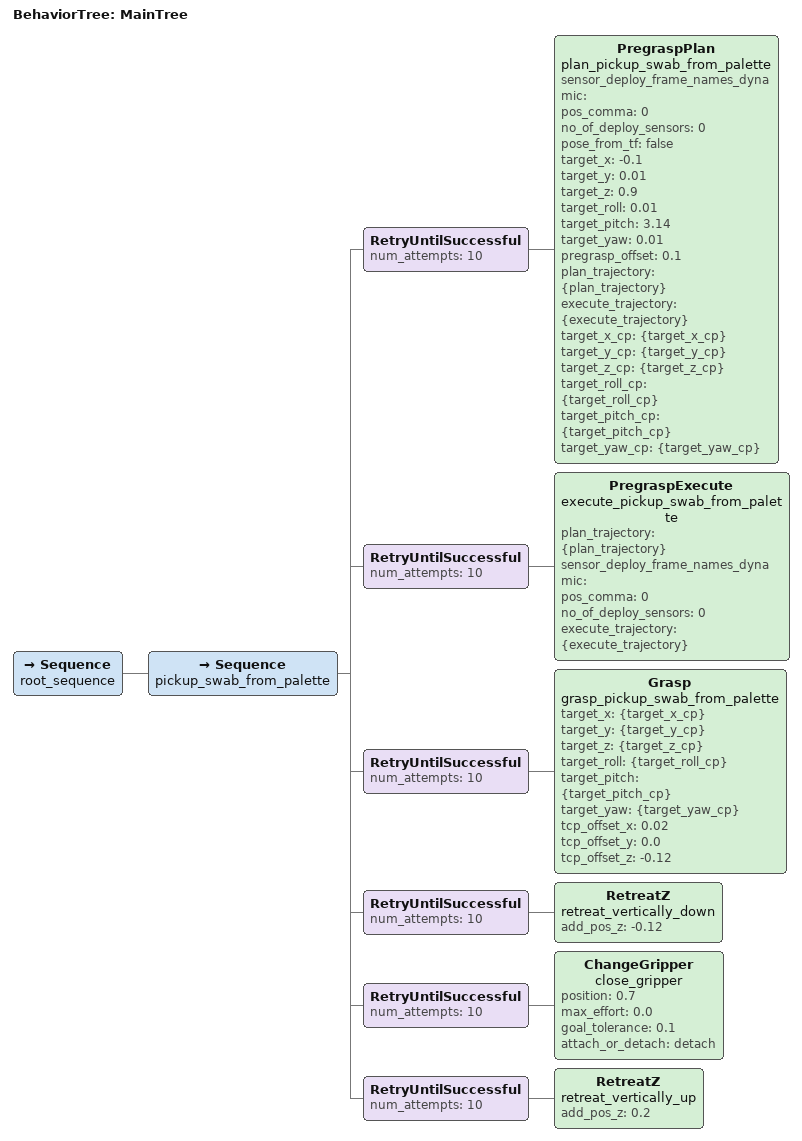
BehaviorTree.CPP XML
<root BTCPP_format="4" >
    <BehaviorTree ID="MainTree">
        <Sequence name="root_sequence">
            <!-- choose behavior_tree XML from here: https://github.com/ros-navigation/navigation2/tree/main/nav2_bt_navigator/behavior_trees, default: navigate_to_pose_w_replanning_and_recovery.xml -->
            <!-- if pose_from_tf is true then we ignore the target 2D pose given via the XML string and receive it via TF -->

            <!-- swab and swab_container pose wrt base_footprint frame -->

            <Sequence name="pickup_swab_from_palette">
                <RetryUntilSuccessful num_attempts="10">
                    <PregraspPlan name="plan_pickup_swab_from_palette" sensor_deploy_frame_names_dynamic="" pos_comma="0" no_of_deploy_sensors="0" pose_from_tf="false" target_x="-0.1" target_y="0.01" target_z="0.9" target_roll="0.01" target_pitch ="3.14" target_yaw = "0.01" pregrasp_offset="0.1" plan_trajectory="{plan_trajectory}" execute_trajectory="{execute_trajectory}" target_x_cp= "{target_x_cp}" target_y_cp= "{target_y_cp}" target_z_cp= "{target_z_cp}" target_roll_cp= "{target_roll_cp}" target_pitch_cp= "{target_pitch_cp}" target_yaw_cp= "{target_yaw_cp}"/>
                </RetryUntilSuccessful>

                <RetryUntilSuccessful num_attempts="10">
                <PregraspExecute name="execute_pickup_swab_from_palette" plan_trajectory="{plan_trajectory}" sensor_deploy_frame_names_dynamic="" pos_comma="0" no_of_deploy_sensors="0" execute_trajectory="{execute_trajectory}"/>
                </RetryUntilSuccessful>

                <RetryUntilSuccessful num_attempts="10">
                    <Grasp name="grasp_pickup_swab_from_palette" target_x="{target_x_cp}" target_y="{target_y_cp}" target_z="{target_z_cp}" target_roll="{target_roll_cp}" target_pitch ="{target_pitch_cp}" target_yaw = "{target_yaw_cp}" tcp_offset_x = "0.02" tcp_offset_y = "0.0" tcp_offset_z = "-0.12" />
                </RetryUntilSuccessful>

                <RetryUntilSuccessful num_attempts="10">
                    <RetreatZ name="retreat_vertically_down" add_pos_z = "-0.12"/>
                </RetryUntilSuccessful>

                <RetryUntilSuccessful num_attempts="10">
                    <ChangeGripper name="close_gripper" position="0.7" max_effort = "0.0" goal_tolerance = "0.1" attach_or_detach = "detach"/>
                </RetryUntilSuccessful>

                <RetryUntilSuccessful num_attempts="10">
                    <RetreatZ name="retreat_vertically_up" add_pos_z = "0.2"/>
                </RetryUntilSuccessful>
            </Sequence>

            <!-- The target coordinates do not matter in the action collect_liquid_sample as they are provided in the TF tree -->

        </Sequence>
    </BehaviorTree>
</root>
